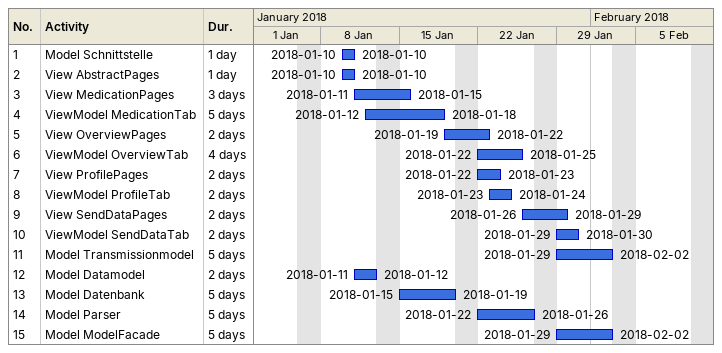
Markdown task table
| ID | Task | Duration | Start | Finish |
|---|---|---|---|---|
| 1 | Model Schnittstelle | 1d | 2018-01-10 | 2018-01-10 |
| 2 | View AbstractPages | 1d | 2018-01-10 | 2018-01-10 |
| 3 | View MedicationPages | 3d | 2018-01-11 | 2018-01-15 |
| 4 | ViewModel MedicationTab | 5d | 2018-01-12 | 2018-01-18 |
| 5 | View OverviewPages | 2d | 2018-01-19 | 2018-01-22 |
| 6 | ViewModel OverviewTab | 4d | 2018-01-22 | 2018-01-25 |
| 7 | View ProfilePages | 2d | 2018-01-22 | 2018-01-23 |
| 8 | ViewModel ProfileTab | 2d | 2018-01-23 | 2018-01-24 |
| 9 | View SendDataPages | 2d | 2018-01-26 | 2018-01-29 |
| 10 | ViewModel SendDataTab | 2d | 2018-01-29 | 2018-01-30 |
| 11 | Model Transmissionmodel | 5d | 2018-01-29 | 2018-02-02 |
| 12 | Model Datamodel | 2d | 2018-01-11 | 2018-01-12 |
| 13 | Model Datenbank | 5d | 2018-01-15 | 2018-01-19 |
| 14 | Model Parser | 5d | 2018-01-22 | 2018-01-26 |
| 15 | Model ModelFacade | 5d | 2018-01-29 | 2018-02-02 |
